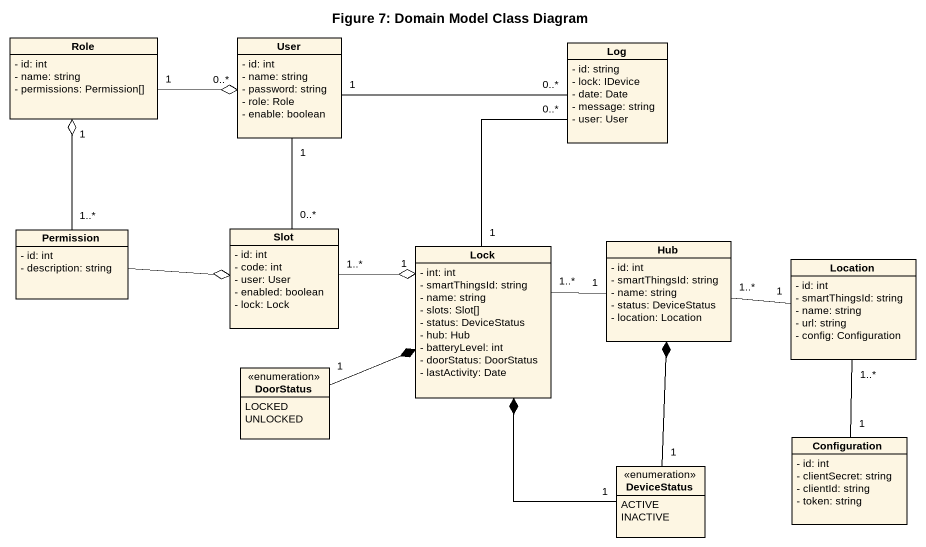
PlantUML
@startuml
title Figure 7: Domain Model Class Diagram
hide circle
hide empty members
skinparam classAttributeIconSize 0
class Role {
  - id: int
  - name: string
  - permissions: Permission[]
}
class User {
  - id: int
  - name: string
  - password: string
  - role: Role
  - enable: boolean
}
class Log {
  - id: string
  - lock: IDevice
  - date: Date
  - message: string
  - user: User
}
class Permission {
  - id: int
  - description: string
}
class Slot {
  - id: int
  - code: int
  - user: User
  - enabled: boolean
  - lock: Lock
}
class Lock {
  - int: int
  - smartThingsId: string
  - name: string
  - slots: Slot[]
  - status: DeviceStatus
  - hub: Hub
  - batteryLevel: int
  - doorStatus: DoorStatus
  - lastActivity: Date
}
class Hub {
  - id: int
  - smartThingsId: string
  - name: string
  - status: DeviceStatus
  - location: Location
}
class Location {
  - id: int
  - smartThingsId: string
  - name: string
  - url: string
  - config: Configuration
}
enum DoorStatus {
  LOCKED
  UNLOCKED
}
class Configuration {
  - id: int
  - clientSecret: string
  - clientId: string
  - token: string
}
enum DeviceStatus {
  ACTIVE
  INACTIVE
}
Role "1" -right-o "0..*" User
User "1" -right- "0..*" Log
Permission "1..*" -up-o "1" Role
Permission -right-o Slot
Slot "0..*" -up- "1" User
Slot "1..*" -right-o "1" Lock
Lock "1" -up- "0..*" Log
Lock "1..*" -right- "1" Hub
Hub "1..*" -right- "1" Location
DoorStatus "1" -right-* Lock
Configuration "1" -up- "1..*" Location
DeviceStatus "1" -up-* Lock
DeviceStatus "1" -up-* Hub
@enduml
